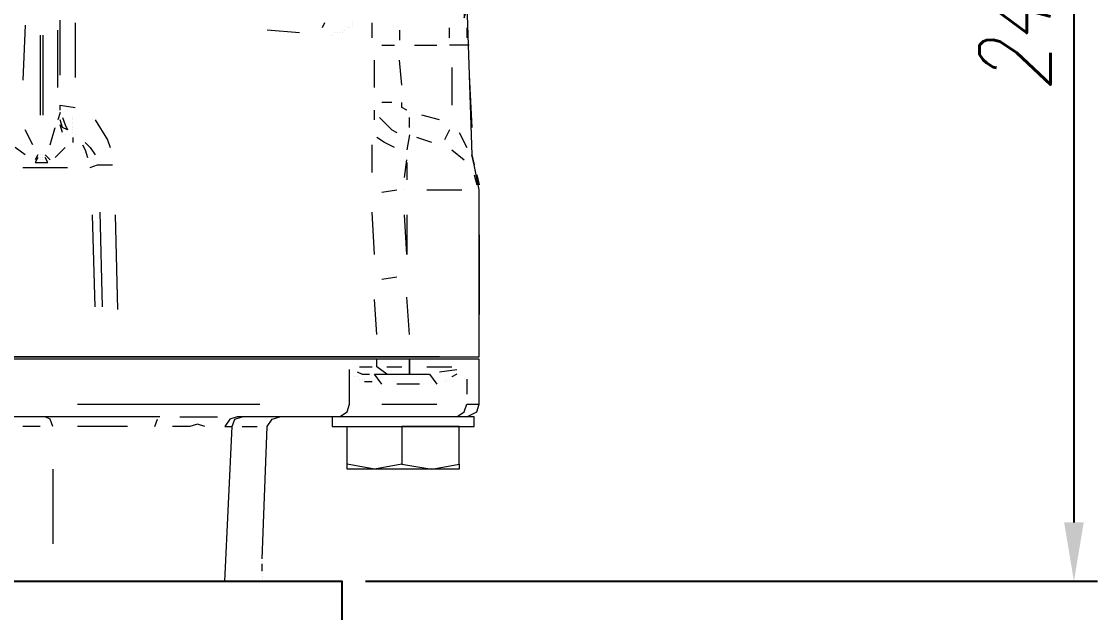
# Model space of a CAD drawing. Header units: millimetres. Extents: x 3426 to 5580, y 1375 to 2906.
# Drawn here: x 4849 to 5031.6, y 2437.8 to 2538.1 of the extents above; entities that cross this region are included whole.
import ezdxf

# ---------------------------------------------------------------- set-up
doc = ezdxf.new("R2010")
doc.units = ezdxf.units.MM
doc.layers.add('IA-DIBUJO', color=3, linetype='Continuous')
doc.layers.add('IA-DIM', color=7, linetype='Continuous')
doc.styles.add('ING-AMB', font='romans.shx', dxfattribs={"width": 0.75, "oblique": 15})
doc.dimstyles.new('ING-AMB 4', dxfattribs={"dimscale": 4, "dimtxt": 3, "dimasz": 2.5, "dimexe": 1, "dimexo": 1, "dimgap": 1, "dimtad": 1, "dimdec": 0, "dimzin": 0, "dimdsep": 46, "dimtxsty": 'ING-AMB', "dimcen": 0.1, "dimclrd": 7, "dimclre": 7, "dimclrt": 2, "dimadec": 0, "dimazin": 0, "dimtfac": 1, "dimtdec": 0, "dimtmove": 0, "dimatfit": 0, "dimfxl": 1.25, "dimtolj": 1, "dimtzin": 0, "dimarcsym": 1})

# ---------------------------------------------------------------- blocks, each defined once
blk = doc.blocks.new('*D22')
at = {"layer": 'Defpoints', "color": 0, "transparency": 16777216}
for p in [(4988.92, 2683.14), (4903.36, 2443.11), (5027.6, 2443.11)]:
    blk.add_point(p, dxfattribs=at)
at = {"layer": 'IA-DIM', "color": 7, "lineweight": -2, "transparency": 16777216}
for p, q in [((4992.92, 2683.14), (5031.6, 2683.14)), ((5027.6, 2673.14), (5027.6, 2453.11)), ((4907.36, 2443.11), (5031.6, 2443.11))]:
    blk.add_line(p, q, dxfattribs=at)
at = {"layer": 'IA-DIM', "color": 7, "transparency": 16777216}
for points in [[(5025.93, 2673.14), (5029.26, 2673.14), (5027.6, 2683.14)], [(5025.93, 2453.11), (5029.26, 2453.11), (5027.6, 2443.11)]]:
    blk.add_solid(points, dxfattribs=at)
at = {"layer": 'IA-DIM', "color": 2, "transparency": 16777216, "insert": (5017.6, 2537.84), "char_height": 12, "attachment_point": 5, "rotation": 90, "style": 'ING-AMB'}
blk.add_mtext('\\A1;240', dxfattribs=at)

msp = doc.modelspace()

# ---------------------------------------------------------------- linework, layer by layer
at = {"layer": 'IA-DIBUJO', "color": 8, "lineweight": 18}
for points in [[(4924.15, 2540.9), (4924.15, 2538.78), (4924.57, 2540.05), (4924.57, 2540.9), (4925.42, 2515.5), (4925.84, 2513.81)], [(4855.57, 2529.05), (4855.57, 2538.36)], [(4849.64, 2537.51), (4849.22, 2528.2)], [(4855.15, 2526.93), (4855.15, 2536.67)], [(4858.11, 2537.94), (4858.11, 2528.62)], [(4896.21, 2536.24), (4890.71, 2536.67)], [(4900.44, 2537.94), (4900.02, 2537.09)], [(4902.14, 2536.24), (4902.14, 2536.24)], [(4902.56, 2536.24), (4902.56, 2536.24)], [(4902.98, 2536.24), (4902.98, 2536.24)], [(4903.41, 2536.67), (4903.41, 2536.67)], [(4903.41, 2536.24), (4903.41, 2536.24)], [(4903.83, 2536.67), (4903.83, 2536.67)], [(4904.25, 2537.09), (4904.25, 2537.09)], [(4904.68, 2537.09), (4904.68, 2537.09)], [(4905.1, 2537.94), (4905.1, 2537.94)], [(4905.1, 2537.51), (4905.1, 2537.51)], [(4908.49, 2535.4), (4908.49, 2537.94)], [(4913.14, 2536.67), (4913.14, 2534.97)], [(4921.61, 2535.4), (4921.61, 2537.09)], [(4924.57, 2537.09), (4924.57, 2535.4)], [(4852.18, 2535.82), (4852.18, 2522.27)], [(4852.61, 2535.82), (4852.61, 2522.27)], [(4901.71, 2535.82), (4901.71, 2535.82)], [(4910.18, 2534.13), (4912.3, 2534.13)], [(4915.68, 2534.13), (4919.49, 2534.13)], [(4925, 2534.13), (4921.61, 2534.13)], [(4908.91, 2526.93), (4908.91, 2531.59)], [(4913.57, 2527.35), (4913.14, 2531.59)], [(4922.03, 2530.32), (4922.03, 2523.97)], [(4925, 2529.05), (4925.42, 2520.16)], [(4855.57, 2523.12), (4855.57, 2523.97), (4858.11, 2523.54)], [(4911.87, 2524.39), (4910.18, 2524.39)], [(4914.41, 2523.12), (4913.57, 2523.54), (4913.57, 2524.39)], [(4855.57, 2522.7), (4855.15, 2521.43)], [(4855.57, 2523.12), (4855.57, 2523.12)], [(4855.99, 2521.85), (4856.42, 2520.58), (4856.84, 2519.73), (4855.99, 2520.16), (4855.57, 2521.43)], [(4857.69, 2521.85), (4857.69, 2521.85)], [(4908.91, 2521.43), (4908.91, 2523.12)], [(4909.76, 2521.85), (4911.87, 2519.73), (4912.72, 2519.31)], [(4914.41, 2523.12), (4914.41, 2523.12)], [(4914.84, 2522.7), (4914.84, 2522.7)], [(4914.84, 2520.16), (4914.84, 2521.85)], [(4919.92, 2521.43), (4916.95, 2522.27)], [(4850.91, 2517.19), (4849.64, 2519.73)], [(4853.88, 2517.19), (4854.72, 2520.16)], [(4855.99, 2519.31), (4855.57, 2520.58)], [(4857.69, 2521.43), (4857.69, 2521.43)], [(4857.69, 2521), (4857.69, 2521)], [(4857.69, 2520.58), (4857.69, 2520.58)], [(4857.69, 2520.16), (4857.69, 2520.16)], [(4857.69, 2519.73), (4857.69, 2519.73)], [(4861.07, 2521.43), (4861.07, 2521.43)], [(4861.5, 2521.43), (4863.61, 2518.04), (4864.04, 2516.77)], [(4921.61, 2519.73), (4920.76, 2518.04)], [(4856.42, 2518.89), (4856.42, 2518.89)], [(4857.69, 2519.31), (4857.69, 2519.31)], [(4857.69, 2518.46), (4857.69, 2517.62)], [(4858.11, 2518.89), (4858.11, 2518.89)], [(4912.3, 2516.77), (4910.6, 2517.62), (4909.33, 2518.46)], [(4909.33, 2518.46), (4909.33, 2518.46)], [(4914.84, 2518.89), (4914.41, 2516.35)], [(4918.65, 2517.62), (4916.11, 2518.46)], [(4923.3, 2519.31), (4924.57, 2516.77)], [(4849.64, 2515.5), (4847.95, 2516.77)], [(4856.42, 2516.77), (4854.72, 2515.08)], [(4859.38, 2517.19), (4859.8, 2516.35), (4860.23, 2515.08)], [(4859.8, 2517.62), (4860.65, 2516.77), (4861.5, 2515.5)], [(4908.49, 2512.54), (4908.49, 2517.19)], [(4922.03, 2516.35), (4924.15, 2514.65)], [(4731.96, 2481.21), (4757.78, 2481.21), (4789.53, 2481.21), (4794.19, 2481.21), (4820.43, 2481.21), (4825.09, 2481.21), (4837.37, 2481.21), (4843.72, 2481.21), (4861.92, 2481.21), (4862.77, 2481.21), (4865.31, 2481.21), (4909.33, 2481.21), (4914.84, 2481.21), (4926.69, 2481.21), (4926.69, 2509.57), (4925.84, 2513.81), (4925.42, 2515.5)], [(4851.76, 2515.5), (4851.34, 2514.65)], [(4851.76, 2515.08), (4851.34, 2514.23), (4852.18, 2514.23), (4853.45, 2514.23), (4853.03, 2515.08)], [(4851.34, 2514.23), (4851.34, 2514.23)], [(4851.76, 2515.08), (4851.76, 2515.08)], [(4852.18, 2515.5), (4852.18, 2515.5)], [(4852.18, 2515.08), (4852.18, 2515.08)], [(4852.18, 2514.65), (4852.18, 2514.65)], [(4852.18, 2514.65), (4852.18, 2514.65)], [(4852.18, 2514.23), (4852.18, 2514.23)], [(4852.18, 2514.23), (4852.18, 2514.23)], [(4852.61, 2515.5), (4852.61, 2515.5)], [(4852.61, 2515.08), (4852.61, 2515.08)], [(4852.61, 2515.08), (4852.61, 2515.08)], [(4852.61, 2515.08), (4852.61, 2515.08)], [(4852.61, 2514.65), (4852.61, 2514.65)], [(4852.61, 2514.65), (4852.61, 2514.65)], [(4853.88, 2514.65), (4853.03, 2515.5)], [(4853.03, 2515.5), (4853.03, 2515.5)], [(4853.03, 2515.08), (4853.03, 2515.08)], [(4853.88, 2514.65), (4853.88, 2514.65)], [(4913.99, 2511.69), (4914.41, 2514.65)], [(4914.41, 2514.23), (4914.41, 2511.27)], [(4925.42, 2515.5), (4925.42, 2515.5)], [(4925.42, 2515.5), (4925.42, 2515.5)], [(4849.22, 2513.38), (4856.84, 2513.38)], [(4860.65, 2513.38), (4861.92, 2513.81), (4864.46, 2513.81)], [(4925.84, 2513.81), (4925.84, 2513.81)], [(4925.84, 2513.81), (4925.84, 2513.81)], [(4925.84, 2513.81), (4925.84, 2513.81)], [(4925.84, 2512.11), (4926.27, 2510.42)], [(4926.27, 2512.11), (4926.69, 2510.42)], [(4910.18, 2509.15), (4912.72, 2509.57)], [(4913.99, 2509.57), (4913.99, 2509.57)], [(4917.8, 2509.57), (4923.73, 2509.57)], [(4926.69, 2509.57), (4926.69, 2509.57)], [(4926.69, 2509.57), (4926.69, 2509.57)], [(4861.5, 2489.68), (4861.07, 2505.34)], [(4862.77, 2489.68), (4862.34, 2505.76)], [(4864.88, 2505.34), (4865.31, 2489.25)], [(4908.91, 2498.57), (4908.49, 2505.76)], [(4914.41, 2505.34), (4914.41, 2498.57), (4913.99, 2505.34)], [(4926.69, 2488.83), (4926.69, 2502.38)], [(4926.69, 2501.95), (4926.69, 2488.41)], [(4912.72, 2494.76), (4910.18, 2494.33)], [(4909.33, 2485.02), (4908.91, 2490.95)], [(4914.84, 2485.02), (4914.41, 2491.37)], [(4924.57, 2471.05), (4926.27, 2471.9), (4926.69, 2473.17), (4926.69, 2480.79), (4914.84, 2480.79), (4909.33, 2480.79), (4825.09, 2480.79), (4820.01, 2480.79), (4794.19, 2480.79), (4789.53, 2480.79), (4704.86, 2480.79), (4699.78, 2480.79), (4699.78, 2479.52), (4699.78, 2480.79), (4687.93, 2480.79), (4687.93, 2473.17), (4688.35, 2471.9), (4689.62, 2471.05)], [(4919.92, 2481.21), (4909.33, 2481.21), (4813.24, 2481.21), (4801.38, 2481.21), (4705.29, 2481.21), (4694.7, 2481.21)], [(4853.03, 2480.79), (4853.03, 2480.79)], [(4865.31, 2481.21), (4865.31, 2481.21)], [(4906.37, 2479.52), (4908.49, 2479.52)], [(4909.33, 2481.21), (4909.33, 2481.21)], [(4909.33, 2481.21), (4909.33, 2481.21)], [(4911.03, 2478.25), (4909.33, 2479.52), (4909.33, 2480.79)], [(4911.03, 2479.52), (4913.57, 2479.52)], [(4913.57, 2481.21), (4914.41, 2481.21)], [(4914.84, 2480.79), (4914.84, 2480.79)], [(4917.8, 2479.52), (4922.03, 2479.52)], [(4919.92, 2480.79), (4919.92, 2480.79)], [(4919.92, 2480.79), (4919.92, 2480.79)], [(4926.69, 2481.21), (4926.69, 2481.21)], [(4902.98, 2471.05), (4904.25, 2471.9), (4904.68, 2473.17), (4904.68, 2479.09)], [(4904.68, 2479.09), (4904.68, 2479.09)], [(4905.52, 2477.82), (4905.52, 2477.82)], [(4905.95, 2478.67), (4906.79, 2478.25), (4908.06, 2478.25)], [(4905.95, 2477.82), (4905.95, 2477.82)], [(4910.18, 2476.55), (4908.91, 2478.25), (4918.22, 2478.25), (4919.49, 2476.55)], [(4908.91, 2478.25), (4908.91, 2478.25)], [(4919.92, 2478.67), (4922.88, 2479.09)], [(4922.88, 2478.25), (4922.03, 2477.82)], [(4922.03, 2477.82), (4922.03, 2477.82)], [(4906.37, 2477.4), (4906.37, 2477.4)], [(4906.79, 2477.4), (4906.79, 2477.4)], [(4907.22, 2477.4), (4907.22, 2477.4)], [(4908.49, 2476.98), (4907.22, 2476.98)], [(4916.53, 2476.55), (4912.72, 2476.55)], [(4920.76, 2476.98), (4920.76, 2476.98)], [(4921.19, 2477.4), (4921.19, 2477.4)], [(4921.19, 2476.98), (4921.19, 2476.98)], [(4921.61, 2477.4), (4921.61, 2477.4)], [(4924.57, 2477.4), (4924.57, 2474.86)], [(4858.53, 2473.17), (4889.44, 2473.17)], [(4910.18, 2473.17), (4919.49, 2473.17)], [(4922.88, 2471.05), (4924.15, 2471.9), (4924.57, 2473.17), (4926.69, 2473.17)], [(4872.5, 2471.05), (4842.02, 2471.05), (4817.47, 2471.05), (4797.15, 2471.05), (4772.6, 2471.05), (4742.12, 2471.05)], [(4854.3, 2469.36), (4853.88, 2470.63), (4853.03, 2471.05)], [(4871.66, 2469.36), (4872.08, 2470.63)], [(4872.08, 2470.63), (4872.08, 2470.63)], [(4875.89, 2471.05), (4882.24, 2471.05)], [(4901.71, 2471.05), (4901.71, 2469.36), (4925.84, 2469.36), (4925.84, 2471.05), (4919.92, 2471.05), (4902.98, 2471.05), (4885.63, 2471.05), (4884.36, 2470.63), (4883.51, 2469.36), (4884.78, 2469.36)], [(4889.86, 2443.11), (4883.51, 2443.11), (4884.78, 2469.36), (4885.2, 2470.63), (4886.47, 2471.05)], [(4889.86, 2446.92), (4890.71, 2469.36), (4891.55, 2470.63), (4892.82, 2471.05)], [(4852.18, 2469.36), (4849.22, 2469.36)], [(4867, 2469.36), (4858.53, 2469.36)], [(4880.12, 2469.36), (4878.85, 2469.78), (4877.58, 2469.36), (4875.47, 2469.36), (4874.62, 2469.36)], [(4886.47, 2469.36), (4889.01, 2469.36)], [(4923.3, 2463.01), (4923.3, 2462.16), (4918.65, 2462.16), (4908.91, 2462.16), (4904.25, 2462.16), (4904.25, 2463.01), (4904.25, 2469.36), (4913.57, 2469.36), (4913.57, 2463.01), (4908.91, 2462.16), (4904.25, 2463.01)], [(4905.1, 2469.36), (4905.1, 2469.36)], [(4913.57, 2463.01), (4918.65, 2462.16), (4923.3, 2463.01), (4923.3, 2469.36), (4913.57, 2469.36)], [(4922.46, 2469.36), (4922.46, 2469.36)], [(4854.3, 2462.16), (4854.3, 2455.81), (4854.3, 2449.46)], [(4889.86, 2446.92), (4889.86, 2446.92)], [(4889.86, 2446.92), (4889.86, 2446.92)], [(4889.86, 2446.92), (4889.86, 2446.92)], [(4889.86, 2446.5), (4889.86, 2446.5)], [(4889.86, 2446.07), (4889.86, 2446.07)], [(4889.86, 2444.8), (4889.86, 2446.07)], [(4889.86, 2445.65), (4889.86, 2445.65)], [(4889.86, 2445.23), (4889.86, 2445.23)], [(4883.51, 2443.11), (4854.3, 2443.11), (4847.53, 2443.11), (4811.97, 2443.11)], [(4849.64, 2443.11), (4852.61, 2443.11)], [(4854.3, 2443.11), (4854.3, 2443.11)], [(4862.34, 2443.11), (4876.31, 2443.11)], [(4869.54, 2443.11), (4869.54, 2443.11)], [(4883.51, 2443.11), (4883.51, 2443.11)], [(4885.63, 2443.11), (4888.17, 2443.11)], [(4889.86, 2444.8), (4889.86, 2444.8)], [(4889.86, 2444.38), (4889.86, 2444.38)], [(4889.86, 2443.96), (4889.86, 2443.96)], [(4889.86, 2443.53), (4889.86, 2443.53)], [(4889.86, 2443.53), (4889.86, 2443.53)], [(4889.86, 2443.11), (4889.86, 2443.11)], [(4889.86, 2443.11), (4889.86, 2443.11)], [(4889.86, 2443.11), (4889.86, 2443.11)], [(4889.86, 2443.11), (4889.86, 2443.11)], [(4889.86, 2443.11), (4889.86, 2443.11)]]:
    msp.add_lwpolyline(points, dxfattribs=at)
for points in [[(4925.84, 2513.81), (4925.42, 2515.5)], [(4914.84, 2479.52), (4914.84, 2480.79)], [(4914.84, 2479.52), (4914.84, 2478.25)]]:
    msp.add_lwpolyline(points, close=True, dxfattribs=at)
at = {"layer": 'IA-DIBUJO'}
msp.add_lwpolyline([(4752.63, 2432.5), (4713.78, 2432.5), (4712.34, 2432.87), (4711.62, 2434.33), (4711.62, 2443.11), (4717.74, 2443.11), (4903.36, 2443.11), (4903.36, 2434.33), (4902.64, 2432.87), (4901.2, 2432.5), (4862.35, 2432.5)], dxfattribs=at)

# ---------------------------------------------------------------- dimensions: what is measured, and where the dimension line sits
at = {"layer": 'IA-DIM'}
dim = msp.add_linear_dim(base=(5027.6, 2443.11), p1=(4988.92, 2683.14), p2=(4903.36, 2443.11), angle=90, dimstyle='ING-AMB 4', override={"dimpost": '\\X'}, dxfattribs=at)
dim.commit()
dim.dimension.update_dxf_attribs({"geometry": '*D22', "text_midpoint": (5027.6, 2537.84), "dimtype": 160})

doc.saveas('drawing.dxf')
